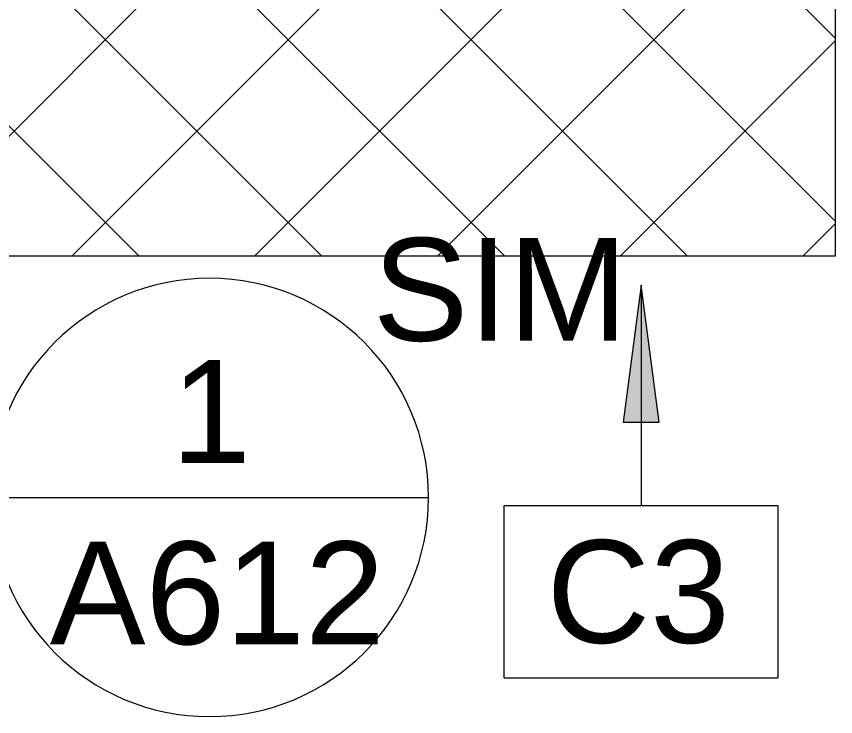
# Model space of a CAD drawing. Header units: inches. Extents: x -1287 to 1590, y -3558 to 989.
# Drawn here: x 929.92 to 965.83, y 504.35 to 535.02 of the extents above; entities that cross this region are included whole.
import ezdxf

# ---------------------------------------------------------------- set-up
doc = ezdxf.new("R2010")
doc.units = ezdxf.units.IN
doc.header["$MEASUREMENT"] = 0
for name, color, linetype, lineweight in [('A-ANNO-KEYN', 231, 'Continuous', 9), ('A-ANNO-SYMB', 150, 'Continuous', 9), ('Q-CASE', 31, 'Continuous', 9)]:
    doc.layers.add(name, color=color, linetype=linetype, lineweight=lineweight)
doc.styles.add('Arial', font='arial.ttf', dxfattribs={"height": 4.5})
doc.styles.add('Swis721 Lt BT', font='swissl.ttf', dxfattribs={"height": 4.5})

# ---------------------------------------------------------------- blocks, each defined once
blk = doc.blocks.new('Desk50 - Desk-7240542-1st Floor Construction')
at = {"layer": 'Q-CASE'}
h = blk.add_hatch(dxfattribs=at)
h.set_pattern_fill('FP_19', color=256, style=0, pattern_type=2)
h.set_pattern_definition([(45, (1354.494, 281.593), (-4.006467, 4.006467), []), (135, (1354.494, 281.593), (-4.006467, -4.006467), [])])
h.paths.add_polyline_path([(2283.603, 806.123), (2320.319, 806.123), (2320.319, 835.935), (2283.603, 835.935), (2283.603, 835.603), (2247.783, 835.603), (2247.783, 806.123)], flags=0)
for p, q in [((2320.319, 806.123), (2320.319, 835.935)), ((2247.783, 806.123), (2320.319, 806.123))]:
    blk.add_line(p, q, dxfattribs=at)
blk = doc.blocks.new('Floor Plan - Callout Head-3511279-1st Floor Construction')
at = {"layer": 'A-ANNO-SYMB'}
blk.add_line((-0.2, 0), (0.2, 0), dxfattribs=at)
for start, end in [(360, 180), (180, 360)]:
    blk.add_arc((0, 0), 0.2, start, end, dxfattribs=at)
blk = doc.blocks.new('Keynote Tag - Keynote Number - Boxed-135510-1st Floor Construction')
at = {"layer": 'A-ANNO-KEYN'}
for p, q in [((-0.125, -0.07924), (-0.125, 0.07812)), ((-0.125, 0.07812), (0.125, 0.07812)), ((0.125, 0.07812), (0.125, -0.07924)), ((-0.125, -0.07924), (0.125, -0.07924))]:
    blk.add_line(p, q, dxfattribs=at)

msp = doc.modelspace()

# ---------------------------------------------------------------- hatches: boundary and pattern name
at = {"layer": 'A-ANNO-KEYN'}
msp.add_hatch(color=256, dxfattribs=at).paths.add_polyline_path([(957.298, 523.244), (956.508, 517.244), (958.088, 517.244)], flags=0)

# ---------------------------------------------------------------- linework, layer by layer
for p, q in [((957.298, 523.244), (956.508, 517.244)), ((958.088, 517.244), (957.298, 523.244)), ((957.298, 523.244), (957.298, 518.936)), ((957.298, 518.936), (957.298, 513.601)), ((956.508, 517.244), (958.088, 517.244))]:
    msp.add_line(p, q, dxfattribs=at)

# ---------------------------------------------------------------- block references
at = {"layer": 'A-ANNO-KEYN', "xscale": 47.99999999999997, "yscale": 47.99999999999997, "zscale": 47.99999999999997}
msp.add_blockref('Keynote Tag - Keynote Number - Boxed-135510-1st Floor Construction', (957.298, 509.851), dxfattribs=at)
at = {"layer": 'A-ANNO-SYMB', "xscale": 47.99999999999997, "yscale": 47.99999999999997, "zscale": 47.99999999999997}
msp.add_blockref('Floor Plan - Callout Head-3511279-1st Floor Construction', (938.383, 513.948), dxfattribs=at)
at = {"layer": 'Q-CASE'}
msp.add_blockref('Desk50 - Desk-7240542-1st Floor Construction', (-1354.494, -281.593), dxfattribs=at)

# ---------------------------------------------------------------- texts
at = {"layer": 'A-ANNO-KEYN', "insert": (953.155, 512.077), "char_height": 4.5, "width": 9.8475, "attachment_point": 1, "style": 'Arial'}
msp.add_mtext('C3', dxfattribs=at)
at = {"layer": 'A-ANNO-SYMB', "char_height": 4.5, "attachment_point": 1, "style": 'Swis721 Lt BT'}
for s, insert, width in [('SIM', (945.537, 525.312), 12.8775), ('1', (936.704, 519.963), 4.0905), ('A612', (931.384, 512.018), 16.968)]:
    msp.add_mtext(s, dxfattribs=dict(at, insert=insert, width=width))

doc.saveas('drawing.dxf')
